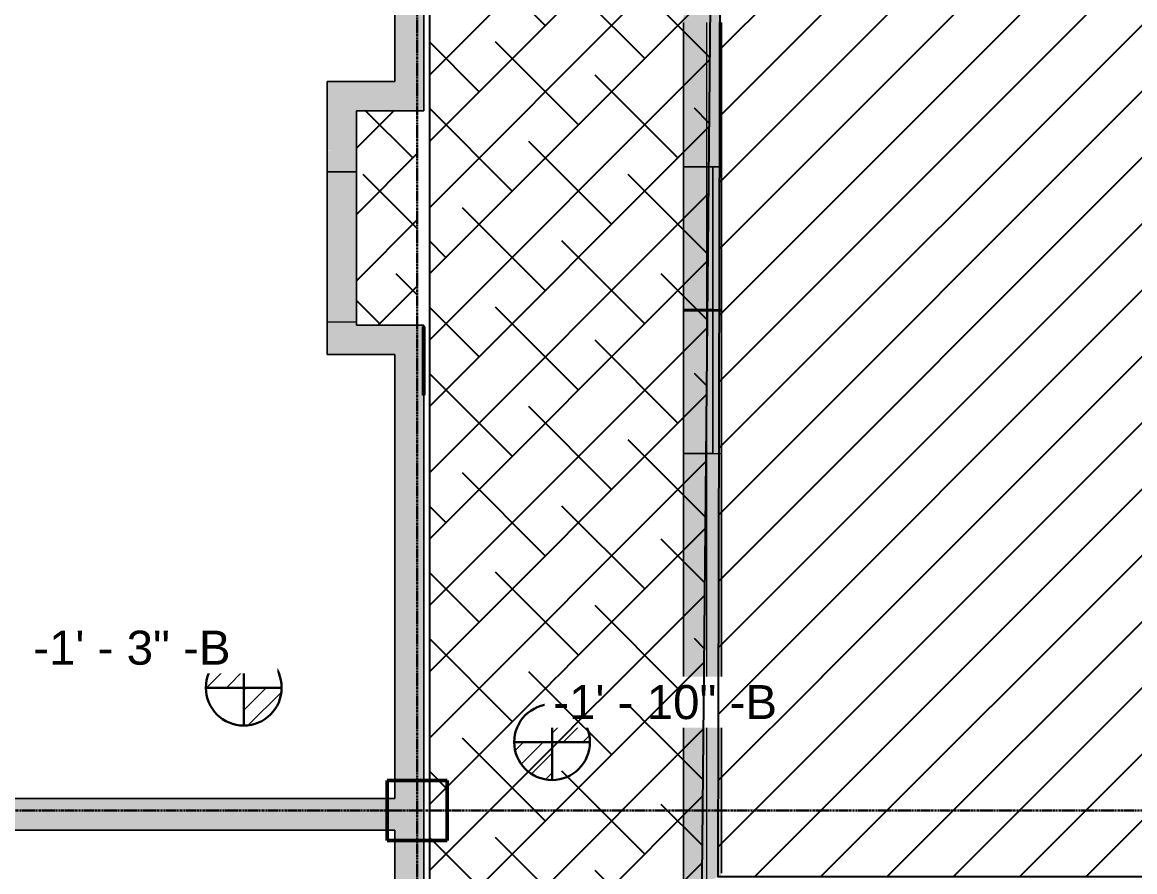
# Model space of a CAD drawing. Header units: inches. Extents: x -4126 to -1814, y 9773 to 12338.
# Drawn here: x -3586.7 to -3289.9, y 10822.9 to 11049.4 of the extents above; entities that cross this region are included whole.
import ezdxf

# ---------------------------------------------------------------- set-up
doc = ezdxf.new("R2010")
doc.units = ezdxf.units.IN
doc.header["$MEASUREMENT"] = 0
doc.linetypes.add('Grid Line 1_2_', pattern=[0.875, 0.5, -0.125, 0.125, -0.125])
for name, color, linetype, lineweight in [('A-WALL', 113, 'Continuous', 13), ('G-ANNO-DIMS', 111, 'Continuous', 9), ('I-WALL', 2, 'Continuous', 13), ('S-COLS', 52, 'Continuous', 9), ('S-GRID', 1, 'Continuous', 9)]:
    doc.layers.add(name, color=color, linetype=linetype, lineweight=lineweight)
doc.layers.add('LOAD_HATCH', color=8, linetype='Continuous')
doc.styles.add('Arial_2', font='arial.ttf', dxfattribs={"height": 9.070866})
pattern_1 = [(45, (35.889, -113.098), (-0.027577164, 0.027577164), [])]
pattern_2 = [(135, (-36.746, -113.25), (-0.027577164, -0.027577164), [])]

# ---------------------------------------------------------------- blocks, each defined once
blk = doc.blocks.new('CTR - 1st Phase - Shell_rvt-1-FRAMING PLAN - 1ST FLOOR')
at = {"layer": 'A-WALL', "lineweight": 5, "transparency": 33554585}
h = blk.add_hatch(color=8, dxfattribs=at)
h.paths.add_polyline_path([(-3404.17, 10813.86), (-3400.17, 10813.86), (-3400.17, 10819.99), (-3404.17, 10819.99), (-3404.17, 10856.62), (-3410.3, 10856.62), (-3410.3, 10813.86), (-3404.28, 10813.86)], flags=0)
h.paths.add_polyline_path([(-3410.3, 10857.02), (-3404.17, 10857.02), (-3404.17, 10857.45), (-3410.3, 10857.45)], flags=0)
h.paths.add_polyline_path([(-3404.85, 10858.28), (-3404.17, 10858.28), (-3404.17, 10858.71), (-3410.3, 10858.71), (-3410.3, 10858.28)], flags=0)
h.paths.add_polyline_path([(-3404.87, 10859.1), (-3404.17, 10859.1), (-3404.17, 10904.5), (-3410.3, 10904.5), (-3410.3, 10859.1)], flags=0)
h.paths.add_polyline_path([(-3410.3, 10904.9), (-3404.17, 10904.9), (-3404.17, 10905.33), (-3410.3, 10905.33)], flags=0)
h.paths.add_polyline_path([(-3410.3, 10906.16), (-3404.17, 10906.16), (-3404.17, 10906.59), (-3410.3, 10906.59)], flags=0)
h.paths.add_polyline_path([(-3404.17, 10906.98), (-3404.17, 10934.38), (-3410.3, 10934.38), (-3410.3, 10906.98), (-3405.72, 10906.98)], flags=0)
h.paths.add_polyline_path([(-3410.3, 10972.4), (-3404.17, 10972.4), (-3404.17, 10972.78), (-3410.3, 10972.78)], flags=0)
h.paths.add_polyline_path([(-3404.17, 11010.8), (-3404.17, 11048.15), (-3410.3, 11048.15), (-3410.3, 11010.8), (-3407.57, 11010.8)], flags=0)
h.paths.add_polyline_path([(-3404.17, 11048.54), (-3404.17, 11048.97), (-3410.3, 11048.97), (-3410.3, 11048.54), (-3408.24, 11048.54)], flags=0)
h.paths.add_polyline_path([(-3410.3, 11049.81), (-3404.17, 11049.81), (-3404.17, 11050.24), (-3410.3, 11050.24)], flags=0)
h.paths.add_polyline_path([(-3408.27, 11050.63), (-3404.17, 11050.63), (-3404.17, 11096.03), (-3410.3, 11096.03), (-3410.3, 11050.63)], flags=0)
h.paths.add_polyline_path([(-3410.3, 11096.42), (-3404.17, 11096.42), (-3404.17, 11096.85), (-3410.3, 11096.85)], flags=0)
h.paths.add_polyline_path([(-3404.17, 11097.69), (-3404.17, 11098.12), (-3410.3, 11098.12), (-3410.3, 11097.69), (-3409.11, 11097.69)], flags=0)
h.paths.add_polyline_path([(-3410.3, 11098.51), (-3404.17, 11098.51), (-3404.17, 11143.91), (-3410.3, 11143.91), (-3410.3, 11130.69), (-3409.92, 11130.69), (-3409.92, 11122.19), (-3410.3, 11122.19)], flags=0)
h.paths.add_polyline_path([(-3409.94, 11144.31), (-3404.17, 11144.31), (-3404.17, 11144.74), (-3410.3, 11144.74), (-3410.3, 11144.31)], flags=0)
h.paths.add_polyline_path([(-3409.96, 11145.57), (-3404.17, 11145.57), (-3404.17, 11146), (-3410.3, 11146), (-3410.3, 11145.57)], flags=0)
h.paths.add_polyline_path([(-3404.17, 11146.39), (-3404.17, 11164.59), (-3410.3, 11164.59), (-3410.3, 11146.39), (-3409.98, 11146.39)], flags=0)
h.paths.add_polyline_path([(-3410.3, 11276.29), (-3404.17, 11276.29), (-3404.17, 11278.79), (-3410.3, 11278.79), (-3410.3, 11276.86)], flags=0)
h.paths.add_polyline_path([(-3404.15, 11278.83), (-3400.17, 11278.83), (-3400.17, 11279.64), (-3410.3, 11279.64), (-3410.3, 11278.83), (-3404.17, 11278.83)], flags=0)
h.paths.add_polyline_path([(-3410.3, 11280.03), (-3400.17, 11280.03), (-3400.17, 11284.91), (-3410.3, 11284.91)], flags=0)
h = blk.add_hatch(color=8, dxfattribs=at)
h.paths.add_polyline_path([(-3404.17, 10819.99), (-3400.17, 10821.92), (-3400.17, 10856.62), (-3404.17, 10856.62), (-3404.17, 10821.92)], flags=0)
h.paths.add_polyline_path([(-3403.53, 10857.02), (-3400.17, 10857.02), (-3400.17, 10857.45), (-3404.17, 10857.45), (-3404.17, 10857.02)], flags=0)
h.paths.add_polyline_path([(-3400.17, 10858.28), (-3400.17, 10858.71), (-3404.17, 10858.71), (-3404.17, 10858.28), (-3403.51, 10858.28)], flags=0)
h.paths.add_polyline_path([(-3400.17, 10859.1), (-3400.17, 10904.5), (-3404.17, 10904.5), (-3404.17, 10859.1), (-3403.49, 10859.1)], flags=0)
h.paths.add_polyline_path([(-3400.17, 10904.9), (-3400.17, 10905.33), (-3404.17, 10905.33), (-3404.17, 10904.9), (-3402.69, 10904.9)], flags=0)
h.paths.add_polyline_path([(-3402.67, 10906.16), (-3400.17, 10906.16), (-3400.17, 10906.59), (-3404.17, 10906.59), (-3404.17, 10906.16)], flags=0)
h.paths.add_polyline_path([(-3402.66, 10906.98), (-3400.17, 10906.98), (-3400.17, 10934.38), (-3404.17, 10934.38), (-3404.17, 10906.98)], flags=0)
h.paths.add_polyline_path([(-3404.17, 10972.4), (-3400.17, 10972.4), (-3400.17, 10972.78), (-3404.17, 10972.78)], flags=0)
h.paths.add_polyline_path([(-3400.17, 11010.8), (-3400.19, 11048.15), (-3404.17, 11048.15), (-3404.17, 11010.8), (-3400.85, 11010.8)], flags=0)
h.paths.add_polyline_path([(-3400.19, 11048.54), (-3400.17, 11048.54), (-3400.18, 11048.97), (-3404.17, 11048.97), (-3404.17, 11048.54)], flags=0)
h.paths.add_polyline_path([(-3400.17, 11049.81), (-3400.19, 11050.24), (-3404.17, 11050.24), (-3404.17, 11049.81), (-3400.18, 11049.81)], flags=0)
h.paths.add_polyline_path([(-3404.17, 11050.63), (-3400.17, 11050.63), (-3400.17, 11096.03), (-3404.17, 11096.03), (-3404.17, 11083.98)], flags=0)
h.paths.add_polyline_path([(-3400.17, 11096.42), (-3400.17, 11096.85), (-3404.17, 11096.85), (-3404.17, 11096.42), (-3401, 11096.42)], flags=0)
h.paths.add_polyline_path([(-3400.17, 11097.69), (-3400.17, 11098.12), (-3404.17, 11098.12), (-3404.17, 11097.69), (-3401.02, 11097.69)], flags=0)
h.paths.add_polyline_path([(-3401.03, 11098.51), (-3400.17, 11098.51), (-3400.17, 11143.91), (-3404.17, 11143.91), (-3404.17, 11098.51)], flags=0)
h.paths.add_polyline_path([(-3404.17, 11144.31), (-3400.17, 11144.31), (-3400.17, 11144.74), (-3404.17, 11144.74)], flags=0)
h.paths.add_polyline_path([(-3400.17, 11145.57), (-3400.17, 11146), (-3404.17, 11146), (-3404.17, 11145.57), (-3401.85, 11145.57)], flags=0)
h.paths.add_polyline_path([(-3401.87, 11146.39), (-3400.17, 11146.39), (-3400.17, 11164.59), (-3404.17, 11164.59), (-3404.17, 11146.39)], flags=0)
h.paths.add_polyline_path([(-3400.17, 11276.29), (-3400.17, 11276.86), (-3404.17, 11278.79), (-3404.13, 11276.29)], flags=0)
h = blk.add_hatch(color=8, dxfattribs=at)
h.paths.add_polyline_path([(-3404.82, 10856.62), (-3404.17, 10856.62), (-3404.17, 10857.02), (-3410.3, 10857.02), (-3410.3, 10856.62)], flags=0)
h.paths.add_polyline_path([(-3404.17, 10858.71), (-3404.17, 10859.1), (-3410.3, 10859.1), (-3410.3, 10858.71), (-3404.86, 10858.71)], flags=0)
h.paths.add_polyline_path([(-3405.68, 10904.5), (-3404.17, 10904.5), (-3404.17, 10904.9), (-3410.3, 10904.9), (-3410.3, 10904.5)], flags=0)
h.paths.add_polyline_path([(-3404.17, 10906.59), (-3404.17, 10906.98), (-3410.3, 10906.98), (-3410.3, 10906.59), (-3405.71, 10906.59)], flags=0)
h.paths.add_polyline_path([(-3404.17, 11048.15), (-3404.17, 11048.54), (-3410.3, 11048.54), (-3410.3, 11048.15), (-3408.23, 11048.15)], flags=0)
h.paths.add_polyline_path([(-3410.3, 11050.24), (-3404.17, 11050.24), (-3404.17, 11050.63), (-3410.3, 11050.63)], flags=0)
h.paths.add_polyline_path([(-3409.08, 11096.03), (-3404.17, 11096.03), (-3404.17, 11096.42), (-3410.3, 11096.42), (-3410.3, 11096.03)], flags=0)
h.paths.add_polyline_path([(-3404.17, 11098.12), (-3404.17, 11098.51), (-3410.3, 11098.51), (-3410.3, 11098.12), (-3409.12, 11098.12)], flags=0)
h.paths.add_polyline_path([(-3404.17, 11143.91), (-3404.17, 11144.31), (-3410.3, 11144.31), (-3410.3, 11143.91), (-3409.92, 11143.91)], flags=0)
h.paths.add_polyline_path([(-3409.97, 11146), (-3404.17, 11146), (-3404.17, 11146.39), (-3410.3, 11146.39), (-3410.3, 11146)], flags=0)
h = blk.add_hatch(color=8, dxfattribs=at)
h.paths.add_polyline_path([(-3404.17, 10857.45), (-3404.17, 10858.28), (-3410.3, 10858.28), (-3410.3, 10857.45), (-3404.84, 10857.45)], flags=0)
h.paths.add_polyline_path([(-3404.17, 10905.33), (-3404.17, 10906.16), (-3410.3, 10906.16), (-3410.3, 10905.33), (-3405.69, 10905.33)], flags=0)
h.paths.add_polyline_path([(-3404.17, 11048.97), (-3404.17, 11049.81), (-3410.3, 11049.81), (-3410.3, 11048.97), (-3408.24, 11048.97)], flags=0)
h.paths.add_polyline_path([(-3404.17, 11096.85), (-3404.17, 11097.69), (-3410.3, 11097.69), (-3410.3, 11096.85), (-3409.09, 11096.85)], flags=0)
h.paths.add_polyline_path([(-3409.95, 11144.74), (-3404.17, 11144.74), (-3404.17, 11145.57), (-3410.3, 11145.57), (-3410.3, 11144.74)], flags=0)
h = blk.add_hatch(color=8, dxfattribs=at)
h.paths.add_polyline_path([(-3403.53, 10856.62), (-3400.17, 10856.62), (-3400.17, 10857.02), (-3404.17, 10857.02), (-3404.17, 10856.62)], flags=0)
h.paths.add_polyline_path([(-3403.5, 10858.71), (-3400.17, 10858.71), (-3400.17, 10859.1), (-3404.17, 10859.1), (-3404.17, 10858.71)], flags=0)
h.paths.add_polyline_path([(-3404.17, 10904.5), (-3400.17, 10904.5), (-3400.17, 10904.9), (-3404.17, 10904.9)], flags=0)
h.paths.add_polyline_path([(-3404.17, 10906.59), (-3400.17, 10906.59), (-3400.17, 10906.98), (-3404.17, 10906.98)], flags=0)
h.paths.add_polyline_path([(-3400.19, 11048.15), (-3400.17, 11048.15), (-3400.19, 11048.54), (-3404.17, 11048.54), (-3404.17, 11048.15)], flags=0)
h.paths.add_polyline_path([(-3400.19, 11050.24), (-3400.17, 11050.24), (-3400.2, 11050.63), (-3404.17, 11050.63), (-3404.17, 11050.24)], flags=0)
h.paths.add_polyline_path([(-3400.17, 11096.03), (-3400.17, 11096.42), (-3404.17, 11096.42), (-3404.17, 11096.03), (-3400.99, 11096.03)], flags=0)
h.paths.add_polyline_path([(-3400.17, 11098.12), (-3400.17, 11098.51), (-3404.17, 11098.51), (-3404.17, 11098.12), (-3401.02, 11098.12)], flags=0)
h.paths.add_polyline_path([(-3400.17, 11143.91), (-3400.17, 11144.31), (-3404.17, 11144.31), (-3404.17, 11143.91), (-3401.82, 11143.91)], flags=0)
h.paths.add_polyline_path([(-3404.17, 11146), (-3400.17, 11146), (-3400.17, 11146.39), (-3404.17, 11146.39)], flags=0)
h = blk.add_hatch(color=8, dxfattribs=at)
h.paths.add_polyline_path([(-3400.17, 10857.45), (-3400.17, 10858.28), (-3404.17, 10858.28), (-3404.17, 10857.45), (-3403.52, 10857.45)], flags=0)
h.paths.add_polyline_path([(-3400.17, 10905.33), (-3400.17, 10906.16), (-3404.17, 10906.16), (-3404.17, 10905.33), (-3402.69, 10905.33)], flags=0)
h.paths.add_polyline_path([(-3400.17, 11048.97), (-3400.18, 11049.81), (-3404.17, 11049.81), (-3404.17, 11048.97), (-3400.18, 11048.97)], flags=0)
h.paths.add_polyline_path([(-3401, 11096.85), (-3400.17, 11096.85), (-3400.17, 11097.69), (-3404.17, 11097.69), (-3404.17, 11096.85)], flags=0)
h.paths.add_polyline_path([(-3404.17, 11144.74), (-3400.17, 11144.74), (-3400.17, 11145.57), (-3404.17, 11145.57), (-3404.17, 11145.11)], flags=0)
h = blk.add_hatch(color=8, dxfattribs=at)
h.paths.add_polyline_path([(-3401.51, 10972.78), (-3400.17, 10972.78), (-3400.17, 11000.27), (-3410.3, 11000.27), (-3410.3, 10972.78), (-3404.17, 10972.78)], flags=0)
h.paths.add_polyline_path([(-3404.17, 11000.66), (-3400.17, 11000.66), (-3400.17, 11001.09), (-3410.3, 11001.09), (-3410.3, 11000.66), (-3407.39, 11000.66)], flags=0)
h.paths.add_polyline_path([(-3400.17, 11001.92), (-3400.17, 11002.35), (-3410.3, 11002.35), (-3410.3, 11001.92), (-3401, 11001.92)], flags=0)
h.paths.add_polyline_path([(-3407.42, 11002.75), (-3400.17, 11002.75), (-3400.17, 11010.8), (-3410.3, 11010.8), (-3410.3, 11002.75)], flags=0)
h = blk.add_hatch(color=8, dxfattribs=at)
h.paths.add_polyline_path([(-3400.17, 11000.27), (-3400.17, 11000.66), (-3410.3, 11000.66), (-3410.3, 11000.27), (-3401.03, 11000.27)], flags=0)
h.paths.add_polyline_path([(-3407.39, 11001.09), (-3400.17, 11001.09), (-3400.17, 11001.92), (-3410.3, 11001.92), (-3410.3, 11001.09)], flags=0)
h.paths.add_polyline_path([(-3410.3, 11002.35), (-3400.17, 11002.35), (-3400.17, 11002.75), (-3410.3, 11002.75)], flags=0)
h = blk.add_hatch(color=8, dxfattribs=at)
h.paths.add_polyline_path([(-3410.3, 10934.38), (-3400.17, 10934.38), (-3400.17, 10952.39), (-3410.3, 10952.39)], flags=0)
h.paths.add_polyline_path([(-3406.53, 10952.78), (-3400.17, 10952.78), (-3400.17, 10953.21), (-3410.3, 10953.21), (-3410.3, 10952.78)], flags=0)
h.paths.add_polyline_path([(-3401.84, 10954.04), (-3400.17, 10954.04), (-3400.17, 10954.47), (-3410.3, 10954.47), (-3410.3, 10954.04), (-3404.17, 10954.04)], flags=0)
h.paths.add_polyline_path([(-3401.82, 10954.87), (-3400.17, 10954.87), (-3400.17, 10972.4), (-3410.3, 10972.4), (-3410.3, 10954.87), (-3404.17, 10954.87)], flags=0)
h = blk.add_hatch(color=8, dxfattribs=at)
h.paths.add_polyline_path([(-3400.17, 10952.39), (-3400.17, 10952.78), (-3410.3, 10952.78), (-3410.3, 10952.39), (-3401.86, 10952.39)], flags=0)
h.paths.add_polyline_path([(-3406.54, 10953.21), (-3400.17, 10953.21), (-3400.17, 10954.04), (-3410.3, 10954.04), (-3410.3, 10953.21)], flags=0)
h.paths.add_polyline_path([(-3410.3, 10954.47), (-3400.17, 10954.47), (-3400.17, 10954.87), (-3410.3, 10954.87)], flags=0)
at = {"layer": 'A-WALL', "color": 253}
for p, q in [((-3410.3, 11048.97), (-3410.3, 11049.35)), ((-3410.3, 11048.54), (-3410.3, 11048.97)), ((-3410.3, 11048.15), (-3410.3, 11048.54)), ((-3410.3, 11010.8), (-3410.3, 11048.15)), ((-3404.17, 11049.35), (-3404.17, 11048.97)), ((-3404.17, 11048.97), (-3404.17, 11048.54)), ((-3404.17, 11048.54), (-3404.17, 11048.15)), ((-3404.17, 11048.15), (-3404.17, 11002.75)), ((-3400.17, 11049.35), (-3400.17, 11048.97)), ((-3400.17, 11048.97), (-3400.17, 11048.54)), ((-3400.17, 11048.54), (-3400.17, 11048.15)), ((-3400.17, 11048.15), (-3400.17, 11010.8)), ((-3410.3, 11002.75), (-3410.3, 11010.8)), ((-3410.3, 11010.8), (-3410.3, 11002.75)), ((-3410.3, 11002.75), (-3410.3, 11010.8)), ((-3400.17, 11010.8), (-3410.3, 11010.8)), ((-3410.3, 11010.8), (-3402.42, 11010.8)), ((-3402.42, 11010.8), (-3402.42, 11002.75)), ((-3402.42, 11002.75), (-3402.42, 11010.8)), ((-3402.42, 11010.8), (-3400.17, 11010.8)), ((-3400.17, 11010.8), (-3400.17, 11002.75)), ((-3400.17, 11002.75), (-3400.17, 11010.8)), ((-3400.17, 11010.8), (-3400.17, 11002.75)), ((-3410.3, 11002.35), (-3410.3, 11002.75)), ((-3410.3, 11002.75), (-3410.3, 11002.35)), ((-3410.3, 11002.35), (-3410.3, 11002.75)), ((-3404.17, 11002.75), (-3404.17, 11002.35)), ((-3402.42, 11002.75), (-3402.42, 11002.35)), ((-3402.42, 11002.35), (-3402.42, 11002.75)), ((-3400.17, 11002.75), (-3400.17, 11002.35)), ((-3400.17, 11002.35), (-3400.17, 11002.75)), ((-3400.17, 11002.75), (-3400.17, 11002.35)), ((-3410.3, 11001.92), (-3410.3, 11002.35)), ((-3410.3, 11002.35), (-3410.3, 11001.92)), ((-3410.3, 11001.92), (-3410.3, 11002.35)), ((-3410.3, 11001.55), (-3410.3, 11001.92)), ((-3410.3, 11001.92), (-3410.3, 11001.55)), ((-3410.3, 11001.55), (-3410.3, 11001.92)), ((-3410.3, 11001.09), (-3410.3, 11001.47)), ((-3410.3, 11001.47), (-3410.3, 11001.09)), ((-3410.3, 11001.09), (-3410.3, 11001.47)), ((-3410.3, 11000.66), (-3410.3, 11001.09)), ((-3410.3, 11001.09), (-3410.3, 11000.66)), ((-3410.3, 11000.66), (-3410.3, 11001.09)), ((-3410.3, 11000.27), (-3410.3, 11000.66)), ((-3410.3, 11000.66), (-3410.3, 11000.27)), ((-3410.3, 11000.27), (-3410.3, 11000.66)), ((-3410.3, 10972.78), (-3410.3, 11000.27)), ((-3410.3, 11000.27), (-3410.3, 10972.78)), ((-3410.3, 10972.78), (-3410.3, 11000.27)), ((-3404.17, 11002.35), (-3404.17, 11001.92)), ((-3404.17, 11001.92), (-3404.17, 11001.55)), ((-3404.17, 11001.47), (-3404.17, 11001.09)), ((-3404.17, 11001.09), (-3404.17, 11000.66)), ((-3404.17, 11000.66), (-3404.17, 11000.27)), ((-3404.17, 11000.27), (-3404.17, 10954.87)), ((-3402.42, 11002.35), (-3402.42, 11001.92)), ((-3402.42, 11001.92), (-3402.42, 11002.35)), ((-3402.42, 11001.92), (-3402.42, 11001.55)), ((-3402.42, 11001.55), (-3402.42, 11001.92)), ((-3402.42, 11001.47), (-3402.42, 11001.09)), ((-3402.42, 11001.09), (-3402.42, 11001.47)), ((-3402.42, 11001.09), (-3402.42, 11000.66)), ((-3402.42, 11000.66), (-3402.42, 11001.09)), ((-3402.42, 11000.66), (-3402.42, 11000.27)), ((-3402.42, 11000.27), (-3402.42, 11000.66)), ((-3402.42, 11000.27), (-3402.42, 10972.78)), ((-3402.42, 10972.78), (-3402.42, 11000.27)), ((-3400.17, 11002.35), (-3400.17, 11001.92)), ((-3400.17, 11001.92), (-3400.17, 11002.35)), ((-3400.17, 11002.35), (-3400.17, 11001.92)), ((-3400.17, 11001.92), (-3400.17, 11001.55)), ((-3400.17, 11001.55), (-3400.17, 11001.92)), ((-3400.17, 11001.92), (-3400.17, 11001.55)), ((-3400.17, 11001.47), (-3400.17, 11001.09)), ((-3400.17, 11001.09), (-3400.17, 11001.47)), ((-3400.17, 11001.47), (-3400.17, 11001.09)), ((-3400.17, 11001.09), (-3400.17, 11000.66)), ((-3400.17, 11000.66), (-3400.17, 11001.09)), ((-3400.17, 11001.09), (-3400.17, 11000.66)), ((-3400.17, 11000.66), (-3400.17, 11000.27)), ((-3400.17, 11000.27), (-3400.17, 11000.66)), ((-3400.17, 11000.66), (-3400.17, 11000.27)), ((-3400.17, 11000.27), (-3400.17, 10972.78)), ((-3400.17, 10972.78), (-3400.17, 11000.27)), ((-3400.17, 11000.27), (-3400.17, 10972.78)), ((-3410.3, 10972.4), (-3410.3, 10972.78)), ((-3402.42, 10972.78), (-3410.3, 10972.78)), ((-3410.3, 10972.78), (-3400.17, 10972.78)), ((-3410.3, 10954.87), (-3410.3, 10972.4)), ((-3410.3, 10972.4), (-3410.3, 10954.87)), ((-3410.3, 10954.87), (-3410.3, 10972.4)), ((-3400.17, 10972.4), (-3410.3, 10972.4)), ((-3410.3, 10972.4), (-3402.42, 10972.4)), ((-3402.42, 10972.78), (-3400.17, 10972.78)), ((-3402.42, 10954.87), (-3402.42, 10972.4)), ((-3402.42, 10972.4), (-3402.42, 10954.87)), ((-3402.42, 10972.4), (-3400.17, 10972.4)), ((-3400.17, 10972.78), (-3400.17, 10972.4)), ((-3400.17, 10972.4), (-3400.17, 10954.87)), ((-3400.17, 10972.4), (-3400.17, 10954.87)), ((-3400.17, 10954.87), (-3400.17, 10972.4)), ((-3410.3, 10954.47), (-3410.3, 10954.87)), ((-3410.3, 10954.87), (-3410.3, 10954.47)), ((-3410.3, 10954.47), (-3410.3, 10954.87)), ((-3410.3, 10954.04), (-3410.3, 10954.47)), ((-3410.3, 10954.47), (-3410.3, 10954.04)), ((-3410.3, 10954.04), (-3410.3, 10954.47)), ((-3410.3, 10953.67), (-3410.3, 10954.04)), ((-3410.3, 10954.04), (-3410.3, 10953.67)), ((-3410.3, 10953.67), (-3410.3, 10954.04)), ((-3410.3, 10953.21), (-3410.3, 10953.58)), ((-3410.3, 10953.58), (-3410.3, 10953.21)), ((-3410.3, 10953.21), (-3410.3, 10953.58)), ((-3410.3, 10952.78), (-3410.3, 10953.21)), ((-3410.3, 10953.21), (-3410.3, 10952.78)), ((-3410.3, 10952.78), (-3410.3, 10953.21)), ((-3410.3, 10952.39), (-3410.3, 10952.78)), ((-3410.3, 10952.78), (-3410.3, 10952.39)), ((-3410.3, 10952.39), (-3410.3, 10952.78)), ((-3410.3, 10934.38), (-3410.3, 10952.39)), ((-3410.3, 10952.39), (-3410.3, 10934.38)), ((-3410.3, 10934.38), (-3410.3, 10952.39)), ((-3404.17, 10954.87), (-3404.17, 10954.47)), ((-3404.17, 10954.47), (-3404.17, 10954.04)), ((-3404.17, 10954.04), (-3404.17, 10953.67)), ((-3404.17, 10953.58), (-3404.17, 10953.21)), ((-3404.17, 10953.21), (-3404.17, 10952.78)), ((-3404.17, 10952.78), (-3404.17, 10952.39)), ((-3404.17, 10952.39), (-3404.17, 10906.98)), ((-3402.42, 10954.47), (-3402.42, 10954.87)), ((-3402.42, 10954.87), (-3402.42, 10954.47)), ((-3402.42, 10954.04), (-3402.42, 10954.47)), ((-3402.42, 10954.47), (-3402.42, 10954.04)), ((-3402.42, 10953.67), (-3402.42, 10954.04)), ((-3402.42, 10954.04), (-3402.42, 10953.67)), ((-3402.42, 10953.21), (-3402.42, 10953.58)), ((-3402.42, 10953.58), (-3402.42, 10953.21)), ((-3402.42, 10952.78), (-3402.42, 10953.21)), ((-3402.42, 10953.21), (-3402.42, 10952.78)), ((-3402.42, 10952.39), (-3402.42, 10952.78)), ((-3402.42, 10952.78), (-3402.42, 10952.39)), ((-3402.42, 10934.38), (-3402.42, 10952.39)), ((-3402.42, 10952.39), (-3402.42, 10934.38)), ((-3400.17, 10954.87), (-3400.17, 10954.47)), ((-3400.17, 10954.87), (-3400.17, 10954.47)), ((-3400.17, 10954.47), (-3400.17, 10954.87)), ((-3400.17, 10954.47), (-3400.17, 10954.04)), ((-3400.17, 10954.47), (-3400.17, 10954.04)), ((-3400.17, 10954.04), (-3400.17, 10954.47)), ((-3400.17, 10954.04), (-3400.17, 10953.67)), ((-3400.17, 10954.04), (-3400.17, 10953.67)), ((-3400.17, 10953.67), (-3400.17, 10954.04)), ((-3400.17, 10953.58), (-3400.17, 10953.21)), ((-3400.17, 10953.58), (-3400.17, 10953.21)), ((-3400.17, 10953.21), (-3400.17, 10953.58)), ((-3400.17, 10953.21), (-3400.17, 10952.78)), ((-3400.17, 10953.21), (-3400.17, 10952.78)), ((-3400.17, 10952.78), (-3400.17, 10953.21)), ((-3400.17, 10952.78), (-3400.17, 10952.39)), ((-3400.17, 10952.78), (-3400.17, 10952.39)), ((-3400.17, 10952.39), (-3400.17, 10952.78)), ((-3400.17, 10952.39), (-3400.17, 10934.38)), ((-3400.17, 10952.39), (-3400.17, 10934.38)), ((-3400.17, 10934.38), (-3400.17, 10952.39)), ((-3410.3, 10906.98), (-3410.3, 10934.38)), ((-3402.42, 10934.38), (-3410.3, 10934.38)), ((-3410.3, 10934.38), (-3400.17, 10934.38)), ((-3402.42, 10934.38), (-3400.17, 10934.38)), ((-3400.17, 10934.38), (-3400.17, 10906.98)), ((-3410.3, 10906.59), (-3410.3, 10906.98)), ((-3410.3, 10906.16), (-3410.3, 10906.59)), ((-3410.3, 10905.79), (-3410.3, 10906.16)), ((-3410.3, 10905.33), (-3410.3, 10905.7)), ((-3410.3, 10904.9), (-3410.3, 10905.33)), ((-3410.3, 10904.5), (-3410.3, 10904.9)), ((-3404.17, 10906.98), (-3404.17, 10906.59)), ((-3404.17, 10906.59), (-3404.17, 10906.16)), ((-3404.17, 10906.16), (-3404.17, 10905.79)), ((-3404.17, 10905.7), (-3404.17, 10905.33)), ((-3404.17, 10905.33), (-3404.17, 10904.9)), ((-3404.17, 10904.9), (-3404.17, 10904.5)), ((-3400.17, 10906.98), (-3400.17, 10906.59)), ((-3400.17, 10906.59), (-3400.17, 10906.16)), ((-3400.17, 10906.16), (-3400.17, 10905.79)), ((-3400.17, 10905.7), (-3400.17, 10905.33)), ((-3400.17, 10905.33), (-3400.17, 10904.9)), ((-3400.17, 10904.9), (-3400.17, 10904.5)), ((-3410.3, 10859.1), (-3410.3, 10904.5)), ((-3404.17, 10904.5), (-3404.17, 10859.1)), ((-3400.17, 10904.5), (-3400.17, 10859.1)), ((-3410.3, 10858.71), (-3410.3, 10859.1)), ((-3410.3, 10858.28), (-3410.3, 10858.71)), ((-3410.3, 10857.9), (-3410.3, 10858.28)), ((-3410.3, 10857.45), (-3410.3, 10857.82)), ((-3410.3, 10857.02), (-3410.3, 10857.45)), ((-3404.17, 10859.1), (-3404.17, 10858.71)), ((-3404.17, 10858.71), (-3404.17, 10858.28)), ((-3404.17, 10858.28), (-3404.17, 10857.9)), ((-3404.17, 10857.82), (-3404.17, 10857.45)), ((-3404.17, 10857.45), (-3404.17, 10857.02)), ((-3400.17, 10859.1), (-3400.17, 10858.71)), ((-3400.17, 10858.71), (-3400.17, 10858.28)), ((-3400.17, 10858.28), (-3400.17, 10857.9)), ((-3400.17, 10857.82), (-3400.17, 10857.45)), ((-3400.17, 10857.45), (-3400.17, 10857.02)), ((-3410.3, 10856.62), (-3410.3, 10857.02)), ((-3410.3, 10842.51), (-3410.3, 10856.62)), ((-3404.17, 10857.02), (-3404.17, 10856.62)), ((-3404.17, 10856.62), (-3404.17, 10819.99)), ((-3400.17, 10857.02), (-3400.17, 10856.62)), ((-3400.17, 10856.62), (-3400.17, 10822.49)), ((-3410.3, 10813.86), (-3410.3, 10842.51))]:
    blk.add_line(p, q, dxfattribs=at)
at = {"layer": 'A-WALL', "color": 9}
for p, q in [((-3410.3, 11049.35), (-3410.3, 11048.54)), ((-3410.3, 11048.54), (-3410.3, 11048.15)), ((-3410.3, 11048.15), (-3410.3, 11002.75)), ((-3404.17, 11049.35), (-3404.17, 11048.54)), ((-3404.17, 11048.54), (-3404.17, 11048.15)), ((-3404.17, 11048.15), (-3404.17, 11002.75)), ((-3400.17, 11049.29), (-3400.17, 11049.35)), ((-3400.17, 11048.54), (-3400.17, 11049.29)), ((-3400.17, 11048.15), (-3400.17, 11048.54)), ((-3400.17, 11002.75), (-3400.17, 11048.15)), ((-3410.3, 11002.75), (-3410.3, 11002.35)), ((-3404.17, 11002.75), (-3404.17, 11002.35)), ((-3400.17, 11002.35), (-3400.17, 11002.75)), ((-3410.3, 11002.35), (-3410.3, 11001.55)), ((-3410.3, 11001.47), (-3410.3, 11000.66)), ((-3410.3, 11000.66), (-3410.3, 11000.27)), ((-3410.3, 11000.27), (-3410.3, 10954.87)), ((-3404.17, 11002.35), (-3404.17, 11001.55)), ((-3404.17, 11001.47), (-3404.17, 11000.66)), ((-3404.17, 11000.66), (-3404.17, 11000.27)), ((-3404.17, 11000.27), (-3404.17, 10954.87)), ((-3400.17, 11001.55), (-3400.17, 11002.35)), ((-3400.17, 11000.66), (-3400.17, 11001.47)), ((-3400.17, 11000.27), (-3400.17, 11000.66)), ((-3400.17, 10954.87), (-3400.17, 11000.27)), ((-3410.3, 10954.87), (-3410.3, 10954.47)), ((-3410.3, 10954.47), (-3410.3, 10953.67)), ((-3410.3, 10953.58), (-3410.3, 10952.78)), ((-3410.3, 10952.78), (-3410.3, 10952.39)), ((-3410.3, 10952.39), (-3410.3, 10906.98)), ((-3404.17, 10954.87), (-3404.17, 10954.47)), ((-3404.17, 10954.47), (-3404.17, 10953.67)), ((-3404.17, 10953.58), (-3404.17, 10952.78)), ((-3404.17, 10952.78), (-3404.17, 10952.39)), ((-3404.17, 10952.39), (-3404.17, 10906.98)), ((-3400.17, 10954.47), (-3400.17, 10954.87)), ((-3400.17, 10953.67), (-3400.17, 10954.47)), ((-3400.17, 10952.78), (-3400.17, 10953.58)), ((-3400.17, 10952.39), (-3400.17, 10952.78)), ((-3400.17, 10906.98), (-3400.17, 10952.39)), ((-3410.3, 10906.98), (-3410.3, 10906.59)), ((-3410.3, 10906.59), (-3410.3, 10905.79)), ((-3410.3, 10905.7), (-3410.3, 10904.9)), ((-3410.3, 10904.9), (-3410.3, 10904.5)), ((-3404.17, 10906.98), (-3404.17, 10906.59)), ((-3404.17, 10906.59), (-3404.17, 10905.79)), ((-3404.17, 10905.7), (-3404.17, 10904.9)), ((-3404.17, 10904.9), (-3404.17, 10904.5)), ((-3400.17, 10906.59), (-3400.17, 10906.98)), ((-3400.17, 10905.79), (-3400.17, 10906.59)), ((-3400.17, 10904.9), (-3400.17, 10905.7)), ((-3400.17, 10904.5), (-3400.17, 10904.9)), ((-3410.3, 10904.5), (-3410.3, 10859.1)), ((-3404.17, 10904.5), (-3404.17, 10859.1)), ((-3400.17, 10859.1), (-3400.17, 10904.5)), ((-3410.3, 10859.1), (-3410.3, 10858.71)), ((-3410.3, 10858.71), (-3410.3, 10857.9)), ((-3410.3, 10857.82), (-3410.3, 10857.02)), ((-3404.17, 10859.1), (-3404.17, 10858.71)), ((-3404.17, 10858.71), (-3404.17, 10857.9)), ((-3404.17, 10857.82), (-3404.17, 10857.02)), ((-3400.17, 10858.71), (-3400.17, 10859.1)), ((-3400.17, 10857.9), (-3400.17, 10858.71)), ((-3400.17, 10857.02), (-3400.17, 10857.82)), ((-3410.3, 10857.02), (-3410.3, 10856.62)), ((-3410.3, 10856.62), (-3410.3, 10813.86)), ((-3404.17, 10857.02), (-3404.17, 10856.62)), ((-3404.17, 10856.62), (-3404.17, 10819.99)), ((-3400.17, 10856.62), (-3400.17, 10857.02)), ((-3400.17, 10822.49), (-3400.17, 10856.62))]:
    blk.add_line(p, q, dxfattribs=at)
blk = doc.blocks.new('CTR - 1st Phase - Common Walls_rvt-1-FRAMING PLAN - 1ST FLOOR')
at = {"layer": 'I-WALL', "lineweight": 5, "transparency": 33554585}
for color, points in [(8, [(-3487.3, 11033.56), (-3479.55, 11033.56), (-3479.55, 11122.19), (-3479.92, 11122.19), (-3479.92, 11126.19), (-3487.3, 11126.19), (-3487.3, 11048.97)]), (8, [(-3505.3, 11025.81), (-3493.32, 11025.81), (-3493.32, 11033.56), (-3505.3, 11033.56)]), (8, [(-3492.54, 11025.81), (-3488.32, 11025.81), (-3488.32, 11033.56), (-3493.32, 11033.56), (-3493.32, 11025.81)]), (8, [(-3479.92, 11025.81), (-3479.55, 11025.81), (-3479.55, 11033.56), (-3488.32, 11033.56), (-3488.32, 11025.81), (-3487.3, 11025.81)]), (8, [(-3497.55, 11015.14), (-3497.55, 11015.23), (-3505.3, 11015.19), (-3505.3, 11015.14), (-3502.61, 11015.14)]), (8, [(-3497.55, 10969.49), (-3497.55, 11009.49), (-3505.3, 11009.49), (-3505.3, 10969.49)]), (8, [(-3497.55, 10966.89), (-3493.32, 10966.89), (-3493.32, 10967.72), (-3498.42, 10967.72), (-3498.79, 10967.35), (-3505.3, 10967.3), (-3505.3, 10967.26), (-3498.88, 10967.26), (-3499.25, 10966.89)]), (8, [(-3488.32, 10966.89), (-3488.32, 10967.72), (-3493.32, 10967.72), (-3493.32, 10966.89), (-3492.54, 10966.89)]), (8, [(-3479.92, 10960.84), (-3479.92, 10968.21), (-3479.55, 10968.21), (-3479.55, 10968.59), (-3488.32, 10968.59), (-3488.32, 10960.84), (-3487.3, 10960.84)]), (31, [(-3479.55, 10960.84), (-3479.55, 10968.21), (-3479.92, 10968.21), (-3479.92, 10960.84)]), (31, [(-3479.55, 10949.97), (-3479.3, 10949.97), (-3479.3, 10968.21), (-3479.55, 10968.21), (-3479.55, 10952.39)]), (8, [(-3495.32, 10833.94), (-3495.32, 10839.17), (-3493.32, 10839.17), (-3493.32, 10842.44), (-3819.32, 10842.44), (-3819.32, 10833.94), (-3531.71, 10833.94)]), (8, [(-3479.55, 10839.15), (-3479.55, 10839.17), (-3481.36, 10839.15)])]:
    blk.add_hatch(color=color, dxfattribs=at).paths.add_polyline_path(points, flags=0)
h = blk.add_hatch(color=8, dxfattribs=at)
h.paths.add_polyline_path([(-3497.55, 10968.59), (-3497.55, 10969.49), (-3505.3, 10969.49), (-3505.3, 10968.59)], flags=0)
h.paths.add_polyline_path([(-3505.3, 11009.49), (-3497.55, 11009.49), (-3497.55, 11013.95), (-3505.3, 11013.95)], flags=0)
h.paths.add_polyline_path([(-3503, 11014.34), (-3497.55, 11014.34), (-3497.55, 11015.14), (-3505.3, 11015.14), (-3505.3, 11014.34)], flags=0)
h.paths.add_polyline_path([(-3497.55, 11015.23), (-3497.55, 11016.03), (-3505.3, 11016.03), (-3505.3, 11015.23), (-3502.57, 11015.23)], flags=0)
h.paths.add_polyline_path([(-3497.55, 11016.43), (-3497.55, 11025.81), (-3505.3, 11025.81), (-3505.3, 11016.43), (-3502.01, 11016.43)], flags=0)
h = blk.add_hatch(color=8, dxfattribs=at)
h.paths.add_polyline_path([(-3503.18, 11013.95), (-3497.55, 11013.95), (-3497.55, 11014.34), (-3505.3, 11014.34), (-3505.3, 11013.95)], flags=0)
h.paths.add_polyline_path([(-3505.3, 11016.03), (-3497.55, 11016.03), (-3497.55, 11016.43), (-3505.3, 11016.43)], flags=0)
h = blk.add_hatch(color=8, dxfattribs=at)
h.paths.add_polyline_path([(-3493.32, 10960.84), (-3493.32, 10966.06), (-3505.3, 10966.06), (-3505.3, 10960.84), (-3497.55, 10960.84)], flags=0)
h.paths.add_polyline_path([(-3497.55, 10966.46), (-3493.32, 10966.46), (-3493.32, 10966.89), (-3499.25, 10966.89), (-3498.88, 10967.26), (-3505.3, 10967.26), (-3505.3, 10966.46), (-3499.68, 10966.46)], flags=0)
h.paths.add_polyline_path([(-3498.79, 10967.35), (-3498.42, 10967.72), (-3493.32, 10967.72), (-3493.32, 10968.15), (-3505.3, 10968.15), (-3505.3, 10967.35)], flags=0)
h.paths.add_polyline_path([(-3505.3, 10968.54), (-3493.32, 10968.54), (-3493.32, 10968.59), (-3505.3, 10968.59)], flags=0)
h = blk.add_hatch(color=8, dxfattribs=at)
h.paths.add_polyline_path([(-3505.3, 10966.06), (-3500.07, 10966.06), (-3499.68, 10966.46), (-3505.3, 10966.46)], flags=0)
h.paths.add_polyline_path([(-3497.99, 10968.15), (-3497.59, 10968.54), (-3505.3, 10968.54), (-3505.3, 10968.15)], flags=0)
h = blk.add_hatch(color=8, dxfattribs=at)
h.paths.add_polyline_path([(-3494.21, 10966.06), (-3493.32, 10966.06), (-3493.32, 10966.46), (-3499.68, 10966.46), (-3500.07, 10966.06), (-3497.55, 10966.06)], flags=0)
h.paths.add_polyline_path([(-3497.99, 10968.15), (-3493.32, 10968.15), (-3493.32, 10968.54), (-3497.59, 10968.54)], flags=0)
h = blk.add_hatch(color=8, dxfattribs=at)
h.paths.add_polyline_path([(-3492.54, 10960.84), (-3488.32, 10960.84), (-3488.32, 10966.06), (-3493.32, 10966.06), (-3493.32, 10960.84)], flags=0)
h.paths.add_polyline_path([(-3492.54, 10966.46), (-3488.32, 10966.46), (-3488.32, 10966.89), (-3493.32, 10966.89), (-3493.32, 10966.46)], flags=0)
h.paths.add_polyline_path([(-3493.32, 10967.72), (-3488.32, 10967.72), (-3488.32, 10968.15), (-3493.32, 10968.15)], flags=0)
h.paths.add_polyline_path([(-3493.32, 10968.54), (-3488.32, 10968.54), (-3488.32, 10968.59), (-3493.32, 10968.59)], flags=0)
h = blk.add_hatch(color=8, dxfattribs=at)
h.paths.add_polyline_path([(-3493.32, 10966.06), (-3488.32, 10966.06), (-3488.32, 10966.46), (-3493.32, 10966.46)], flags=0)
h.paths.add_polyline_path([(-3493.32, 10968.15), (-3488.32, 10968.15), (-3488.32, 10968.54), (-3493.32, 10968.54)], flags=0)
h = blk.add_hatch(color=8, dxfattribs=at)
h.paths.add_polyline_path([(-3487.3, 10715.54), (-3479.92, 10715.54), (-3479.92, 10726.41), (-3479.55, 10726.41), (-3479.55, 10831.19), (-3487.3, 10831.19), (-3487.3, 10727.83)], flags=0)
h.paths.add_polyline_path([(-3486.99, 10847.19), (-3479.55, 10847.19), (-3479.55, 10949.97), (-3479.92, 10949.97), (-3479.92, 10960.84), (-3487.3, 10960.84), (-3487.3, 10847.19)], flags=0)
h = blk.add_hatch(color=8, dxfattribs=at)
h.paths.add_polyline_path([(-3479.55, 10715.54), (-3479.55, 10726.41), (-3479.92, 10726.41), (-3479.92, 10715.54)], flags=0)
h.paths.add_polyline_path([(-3479.55, 10949.97), (-3479.55, 10960.84), (-3479.92, 10960.84), (-3479.92, 10949.97)], flags=0)
h = blk.add_hatch(color=8, dxfattribs=at)
h.paths.add_polyline_path([(-3487.3, 10831.19), (-3479.55, 10831.19), (-3479.55, 10839.15), (-3487.3, 10839.15), (-3487.3, 10831.2)], flags=0)
h.paths.add_polyline_path([(-3486.98, 10839.17), (-3479.55, 10839.17), (-3479.55, 10847.19), (-3487.3, 10847.18), (-3487.3, 10839.17)], flags=0)
h = blk.add_hatch(color=8, dxfattribs=at)
h.paths.add_polyline_path([(-3495.32, 10833.94), (-3494.54, 10833.94), (-3494.54, 10839.17), (-3495.32, 10839.17)], flags=0)
h.paths.add_polyline_path([(-3493.32, 10839.17), (-3492.54, 10839.17), (-3492.54, 10842.44), (-3493.32, 10842.44)], flags=0)
h = blk.add_hatch(color=8, dxfattribs=at)
h.paths.add_polyline_path([(-3489.32, 10833.94), (-3489.32, 10839.15), (-3494.54, 10839.15), (-3494.54, 10833.94), (-3492.54, 10833.94)], flags=0)
h.paths.add_polyline_path([(-3489.32, 10839.17), (-3489.32, 10842.44), (-3492.54, 10842.44), (-3492.54, 10839.17)], flags=0)
h = blk.add_hatch(color=8, dxfattribs=at)
h.paths.add_polyline_path([(-3488.32, 10833.94), (-3488.32, 10839.15), (-3489.32, 10839.15), (-3489.32, 10833.94)], flags=0)
h.paths.add_polyline_path([(-3492.54, 10839.15), (-3492.54, 10839.17), (-3493.32, 10839.15)], flags=0)
h.paths.add_polyline_path([(-3488.32, 10839.17), (-3488.32, 10842.44), (-3489.32, 10842.44), (-3489.32, 10839.17)], flags=0)
h = blk.add_hatch(color=8, dxfattribs=at)
h.paths.add_polyline_path([(-3487.3, 10833.94), (-3487.3, 10839.15), (-3488.32, 10839.15), (-3488.32, 10833.94)], flags=0)
h.paths.add_polyline_path([(-3487.64, 10839.17), (-3487.3, 10839.17), (-3487.3, 10842.44), (-3488.32, 10842.44), (-3488.32, 10839.17)], flags=0)
at = {"layer": 'I-WALL', "color": 9}
for p, q in [((-3487.3, 11121.94), (-3487.3, 11033.56)), ((-3479.55, 11033.56), (-3479.55, 11122.19)), ((-3493.32, 11033.56), (-3505.3, 11033.56)), ((-3505.3, 11025.81), (-3505.3, 11033.56)), ((-3488.32, 11033.56), (-3493.32, 11033.56)), ((-3487.3, 11033.56), (-3488.32, 11033.56)), ((-3479.55, 11033.56), (-3479.55, 11025.81)), ((-3505.3, 11025.81), (-3505.3, 11016.43)), ((-3497.55, 11016.43), (-3497.55, 11025.81)), ((-3497.55, 11025.81), (-3493.32, 11025.81)), ((-3493.32, 11025.81), (-3488.32, 11025.81)), ((-3488.32, 11025.81), (-3479.55, 11025.81)), ((-3505.3, 11016.43), (-3505.3, 11016.03)), ((-3505.3, 11016.03), (-3505.3, 11015.23)), ((-3505.3, 11015.14), (-3505.3, 11014.34)), ((-3497.55, 11016.03), (-3497.55, 11016.43)), ((-3497.55, 11015.23), (-3497.55, 11016.03)), ((-3497.55, 11014.34), (-3497.55, 11015.14)), ((-3505.3, 11014.34), (-3505.3, 11013.95)), ((-3505.3, 11013.95), (-3505.3, 11009.49)), ((-3497.55, 11013.95), (-3497.55, 11014.34)), ((-3497.55, 11009.49), (-3497.55, 11013.95)), ((-3505.3, 11009.49), (-3505.3, 10969.49)), ((-3497.55, 11009.49), (-3505.3, 11009.49)), ((-3497.55, 10969.49), (-3497.55, 11009.49)), ((-3505.3, 10969.49), (-3505.3, 10968.59)), ((-3505.3, 10969.49), (-3497.55, 10969.49)), ((-3505.3, 10968.54), (-3505.3, 10968.59)), ((-3505.3, 10968.15), (-3505.3, 10968.54)), ((-3505.3, 10967.35), (-3505.3, 10968.15)), ((-3505.3, 10966.46), (-3505.3, 10967.26)), ((-3497.55, 10968.59), (-3497.55, 10969.49)), ((-3493.32, 10968.59), (-3497.55, 10968.59)), ((-3488.32, 10968.59), (-3493.32, 10968.59)), ((-3479.55, 10968.59), (-3488.32, 10968.59)), ((-3479.92, 10968.21), (-3479.92, 10949.97)), ((-3479.92, 10968.21), (-3479.3, 10968.21)), ((-3479.55, 10968.59), (-3479.55, 10960.84)), ((-3479.3, 10968.21), (-3479.55, 10968.21)), ((-3479.3, 10968.21), (-3479.3, 10949.97)), ((-3479.3, 10949.97), (-3479.3, 10968.21)), ((-3505.3, 10966.06), (-3505.3, 10966.46)), ((-3505.3, 10960.84), (-3505.3, 10966.06)), ((-3505.3, 10960.84), (-3493.32, 10960.84)), ((-3493.32, 10960.84), (-3488.32, 10960.84)), ((-3488.32, 10960.84), (-3487.3, 10960.84)), ((-3487.3, 10960.84), (-3487.3, 10847.19)), ((-3479.55, 10847.19), (-3479.55, 10960.84)), ((-3479.3, 10949.97), (-3479.92, 10949.97)), ((-3479.3, 10949.97), (-3479.55, 10949.97)), ((-3487.3, 10847.18), (-3487.3, 10842.44)), ((-3479.55, 10847.14), (-3479.55, 10847.19)), ((-3479.55, 10839.17), (-3479.55, 10847.11)), ((-3493.32, 10842.44), (-3819.32, 10842.44)), ((-3489.32, 10842.44), (-3493.32, 10842.44)), ((-3488.32, 10842.44), (-3489.32, 10842.44)), ((-3487.3, 10842.44), (-3488.32, 10842.44)), ((-3479.55, 10831.27), (-3479.55, 10839.15)), ((-3819.32, 10833.94), (-3495.32, 10833.94)), ((-3495.32, 10833.94), (-3489.32, 10833.94)), ((-3489.32, 10833.94), (-3488.32, 10833.94)), ((-3488.32, 10833.94), (-3487.3, 10833.94)), ((-3487.3, 10833.94), (-3487.3, 10831.2)), ((-3487.3, 10831.19), (-3487.3, 10715.54)), ((-3479.55, 10831.19), (-3479.55, 10831.24)), ((-3479.55, 10715.54), (-3479.55, 10831.19))]:
    blk.add_line(p, q, dxfattribs=at)
at = {"layer": 'I-WALL', "color": 253}
for p, q in [((-3487.3, 11033.56), (-3487.3, 11121.94)), ((-3479.55, 11122.19), (-3479.55, 11033.56)), ((-3505.3, 11033.56), (-3493.32, 11033.56)), ((-3505.3, 11033.56), (-3505.3, 11025.81)), ((-3493.32, 11033.56), (-3488.32, 11033.56)), ((-3488.32, 11033.56), (-3487.3, 11033.56)), ((-3479.55, 11025.81), (-3479.55, 11033.56)), ((-3505.3, 11016.43), (-3505.3, 11025.81)), ((-3497.55, 11025.81), (-3497.55, 11016.43)), ((-3493.32, 11025.81), (-3497.55, 11025.81)), ((-3488.32, 11025.81), (-3493.32, 11025.81)), ((-3479.55, 11025.81), (-3488.32, 11025.81)), ((-3505.3, 11016.03), (-3505.3, 11016.43)), ((-3505.3, 11015.23), (-3505.3, 11016.03)), ((-3505.3, 11014.34), (-3505.3, 11015.14)), ((-3497.55, 11016.43), (-3497.55, 11016.03)), ((-3497.55, 11016.03), (-3497.55, 11015.23)), ((-3497.55, 11015.14), (-3497.55, 11014.34)), ((-3505.3, 11013.95), (-3505.3, 11014.34)), ((-3505.3, 10968.59), (-3505.3, 11013.95)), ((-3497.55, 11014.34), (-3497.55, 11013.95)), ((-3497.55, 11013.95), (-3497.55, 10968.59)), ((-3505.3, 11009.49), (-3497.55, 11009.49)), ((-3505.3, 10969.49), (-3497.55, 10969.49)), ((-3505.3, 10968.59), (-3505.3, 10968.54)), ((-3505.3, 10968.54), (-3505.3, 10968.15)), ((-3505.3, 10968.15), (-3505.3, 10967.35)), ((-3505.3, 10967.26), (-3505.3, 10966.46)), ((-3497.55, 10968.59), (-3493.32, 10968.59)), ((-3493.32, 10968.59), (-3488.32, 10968.59)), ((-3488.32, 10968.59), (-3479.55, 10968.59)), ((-3479.55, 10968.21), (-3479.55, 10968.59)), ((-3505.3, 10966.46), (-3505.3, 10966.06)), ((-3505.3, 10966.06), (-3505.3, 10960.84)), ((-3493.32, 10960.84), (-3505.3, 10960.84)), ((-3488.32, 10960.84), (-3493.32, 10960.84)), ((-3487.3, 10960.84), (-3488.32, 10960.84)), ((-3487.3, 10847.19), (-3487.3, 10960.84)), ((-3479.55, 10949.97), (-3479.55, 10847.19)), ((-3487.3, 10842.44), (-3487.3, 10847.18)), ((-3479.55, 10847.19), (-3479.55, 10847.14)), ((-3479.55, 10847.11), (-3479.55, 10839.17)), ((-3819.32, 10842.44), (-3493.32, 10842.44)), ((-3493.32, 10842.44), (-3492.54, 10842.44)), ((-3492.54, 10842.44), (-3489.32, 10842.44)), ((-3489.32, 10842.44), (-3488.32, 10842.44)), ((-3488.32, 10842.44), (-3487.3, 10842.44)), ((-3479.55, 10839.15), (-3479.55, 10831.27)), ((-3495.32, 10833.94), (-3819.32, 10833.94)), ((-3494.54, 10833.94), (-3495.32, 10833.94)), ((-3489.32, 10833.94), (-3494.54, 10833.94)), ((-3488.32, 10833.94), (-3489.32, 10833.94)), ((-3487.3, 10833.94), (-3488.32, 10833.94)), ((-3487.3, 10831.2), (-3487.3, 10833.94)), ((-3487.3, 10715.54), (-3487.3, 10831.19)), ((-3479.55, 10831.24), (-3479.55, 10831.19)), ((-3479.55, 10831.19), (-3479.55, 10726.41))]:
    blk.add_line(p, q, dxfattribs=at)
at = {"layer": 'I-WALL', "color": 21}
for p, q in [((-3479.92, 10949.97), (-3479.92, 10968.21)), ((-3479.55, 10968.21), (-3479.92, 10968.21)), ((-3479.55, 10960.84), (-3479.55, 10968.21)), ((-3479.55, 10960.84), (-3479.55, 10949.97)), ((-3479.55, 10949.97), (-3479.92, 10949.97))]:
    blk.add_line(p, q, dxfattribs=at)
blk = doc.blocks.new('034100 - Precast Structural Concrete - Column - Corbels - 16_x16_-1699969-FRAMING PLAN - 1ST FLOOR')
at = {"layer": 'S-COLS'}
for p, q in [((-8.91, 8.98), (-8.98, 8.98)), ((-8.98, 8.98), (-8.98, -7.02)), ((6.94, 8.98), (-8.91, 8.98)), ((7.02, 8.98), (6.94, 8.98)), ((7.02, -7.02), (7.02, 8.98)), ((-8.98, -7.02), (-8.91, -7.02)), ((-8.91, -7.02), (6.94, -7.02)), ((6.94, -7.02), (7.02, -7.02))]:
    blk.add_line(p, q, dxfattribs=at)
at = {"layer": 'S-COLS', "lineweight": 50}
for p, q in [((-8.98, -7.02), (-8.98, 8.98)), ((-8.98, 8.98), (-8.91, 8.98)), ((-8.91, 8.98), (6.94, 8.98)), ((6.94, 8.98), (7.02, 8.98)), ((7.02, 8.98), (7.02, -7.02)), ((-8.91, -7.02), (-8.98, -7.02)), ((6.94, -7.02), (-8.91, -7.02)), ((7.02, -7.02), (6.94, -7.02))]:
    blk.add_line(p, q, dxfattribs=at)
blk = doc.blocks.new('Spot Elevations - Símbolo de cota horizontal-V269-FRAMING PLAN - 1ST FLOOR')
at = {"layer": 'G-ANNO-DIMS'}
h = blk.add_hatch(dxfattribs=at)
h.set_pattern_fill('FP_74', color=256, style=0, pattern_type=2)
h.set_pattern_definition(pattern_1)
edge = h.paths.add_edge_path(flags=0)
edge.add_arc((0, 0), 0.1053, 0, 90, ccw=False)
edge.add_line((0.1053, 0), (0, 0))
edge.add_line((0, 0), (0, 0.1053))
h = blk.add_hatch(dxfattribs=at)
h.set_pattern_fill('FP_74', color=256, style=0, pattern_type=2)
h.set_pattern_definition(pattern_1)
edge = h.paths.add_edge_path(flags=0)
edge.add_arc((0, 0), 0.1053, 0, 90, ccw=False)
edge.add_line((0.1053, 0), (0, 0))
edge.add_line((0, 0), (0, 0.1053))
h = blk.add_hatch(dxfattribs=at)
h.set_pattern_fill('FP_74', color=256, style=0, pattern_type=2)
h.set_pattern_definition(pattern_1)
edge = h.paths.add_edge_path(flags=0)
edge.add_arc((0, 0), 0.1053, 180, 270, ccw=False)
edge.add_line((-0.1053, 0), (0, 0))
edge.add_line((0, 0), (0, -0.1053))
h = blk.add_hatch(dxfattribs=at)
h.set_pattern_fill('FP_74', color=256, style=0, pattern_type=2)
h.set_pattern_definition(pattern_1)
edge = h.paths.add_edge_path(flags=0)
edge.add_arc((0, 0), 0.1053, 180, 270, ccw=False)
edge.add_line((-0.1053, 0), (0, 0))
edge.add_line((0, 0), (0, -0.1053))
at = {"layer": 'G-ANNO-DIMS', "lineweight": 30}
for p, q in [((0, 0.1053), (0, 0)), ((0, 0), (-0.1053, 0)), ((0, 0), (0.1053, 0)), ((0, -0.1053), (0, 0))]:
    blk.add_line(p, q, dxfattribs=at)
blk.add_circle((0, 0), 0.1053, dxfattribs=at)
for start, end in [(360, 90), (180, 270)]:
    blk.add_arc((0, 0), 0.1053, start, end, dxfattribs=at)
blk = doc.blocks.new('Spot Elevations - Símbolo de cota horizontal-V270-FRAMING PLAN - 1ST FLOOR')
at = {"layer": 'G-ANNO-DIMS'}
h = blk.add_hatch(dxfattribs=at)
h.set_pattern_fill('FP_75', color=256, style=0, pattern_type=2)
h.set_pattern_definition(pattern_2)
edge = h.paths.add_edge_path(flags=0)
edge.add_arc((0, 0), 0.1053, 0, 90, ccw=False)
edge.add_line((0.1053, 0), (0, 0))
edge.add_line((0, 0), (0, 0.1053))
h = blk.add_hatch(dxfattribs=at)
h.set_pattern_fill('FP_75', color=256, style=0, pattern_type=2)
h.set_pattern_definition(pattern_2)
edge = h.paths.add_edge_path(flags=0)
edge.add_arc((0, 0), 0.1053, 0, 90, ccw=False)
edge.add_line((0.1053, 0), (0, 0))
edge.add_line((0, 0), (0, 0.1053))
h = blk.add_hatch(dxfattribs=at)
h.set_pattern_fill('FP_75', color=256, style=0, pattern_type=2)
h.set_pattern_definition(pattern_2)
edge = h.paths.add_edge_path(flags=0)
edge.add_arc((0, 0), 0.1053, 180, 270, ccw=False)
edge.add_line((-0.1053, 0), (0, 0))
edge.add_line((0, 0), (0, -0.1053))
h = blk.add_hatch(dxfattribs=at)
h.set_pattern_fill('FP_75', color=256, style=0, pattern_type=2)
h.set_pattern_definition(pattern_2)
edge = h.paths.add_edge_path(flags=0)
edge.add_arc((0, 0), 0.1053, 180, 270, ccw=False)
edge.add_line((-0.1053, 0), (0, 0))
edge.add_line((0, 0), (0, -0.1053))
at = {"layer": 'G-ANNO-DIMS', "lineweight": 30}
for p, q in [((0, 0.1053), (0, 0)), ((0, 0), (-0.1053, 0)), ((0, 0), (0.1053, 0)), ((0, -0.1053), (0, 0))]:
    blk.add_line(p, q, dxfattribs=at)
blk.add_circle((0, 0), 0.1053, dxfattribs=at)
for start, end in [(360, 90), (180, 270)]:
    blk.add_arc((0, 0), 0.1053, start, end, dxfattribs=at)

msp = doc.modelspace()

# ---------------------------------------------------------------- hatches: boundary and pattern name
at = {"layer": 'LOAD_HATCH'}
h = msp.add_hatch(dxfattribs=at)
h.set_pattern_fill('ANSI38', color=256, scale=100, style=0)
h.paths.add_polyline_path([(-3497.549, 11025.814), (-3497.549, 11016.426), (-3497.549, 11016.032), (-3497.549, 11015.145), (-3497.549, 11014.339), (-3497.549, 11013.946), (-3497.549, 10968.589), (-3493.324, 10968.589), (-3488.324, 10968.589), (-3481.324, 10968.589), (-3481.324, 11025.814), (-3488.324, 11025.814), (-3493.324, 11025.814)])

# ---------------------------------------------------------------- linework, layer by layer
at = {"layer": 'S-GRID', "linetype": 'Grid Line 1_2_', "lineweight": 30}
for p, q in [((-3481.324, 9772.61), (-3481.324, 12288.555)), ((-1814.206, 10839.189), (-4076.95, 10839.189))]:
    msp.add_line(p, q, dxfattribs=at)

# ---------------------------------------------------------------- block references
at = {"lineweight": 5}
for name in ['CTR - 1st Phase - Shell_rvt-1-FRAMING PLAN - 1ST FLOOR', 'CTR - 1st Phase - Common Walls_rvt-1-FRAMING PLAN - 1ST FLOOR']:
    msp.add_blockref(name, (0, 0), dxfattribs=at)
at = {"layer": 'G-ANNO-DIMS', "lineweight": 30, "extrusion": (0, 0, -1), "xscale": 95.99999999999994, "yscale": 95.99999999999994, "zscale": 95.99999999999994}
msp.add_blockref('Spot Elevations - Símbolo de cota horizontal-V270-FRAMING PLAN - 1ST FLOOR', (3527.589, 10871.957), dxfattribs=at)
at = {"layer": 'G-ANNO-DIMS', "lineweight": 30, "xscale": 95.99999999999994, "yscale": 95.99999999999994, "zscale": 95.99999999999994}
msp.add_blockref('Spot Elevations - Símbolo de cota horizontal-V269-FRAMING PLAN - 1ST FLOOR', (-3445.333, 10857.445), dxfattribs=at)
at = {"layer": 'S-COLS', "rotation": 90.0000000000016}
msp.add_blockref('034100 - Precast Structural Concrete - Column - Corbels - 16_x16_-1699969-FRAMING PLAN - 1ST FLOOR', (-3480.339, 10840.174), dxfattribs=at)

# ---------------------------------------------------------------- next in the draw order: texts
at = {"layer": 'G-ANNO-DIMS', "char_height": 9.07087, "attachment_point": 1, "line_spacing_factor": 0.941778, "style": 'Arial_2', "bg_fill": 3, "box_fill_scale": 1.25, "bg_fill_color": 256, "bg_fill_true_color": 13158600, "bg_fill_transparency": 0}
for s, insert, width in [('-1\' - 3" -B', (-3583.78, 10887.16), 62.85656), ('-1\' - 10" -B', (-3445.04, 10872.648), 71.29666)]:
    msp.add_mtext(s, dxfattribs=dict(at, insert=insert, width=width))

# ---------------------------------------------------------------- next in the draw order: hatches: boundary and pattern name
at = {"layer": 'LOAD_HATCH'}
h = msp.add_hatch(dxfattribs=at)
h.set_pattern_fill('ANSI31', color=256, scale=100, style=0)
h.paths.add_polyline_path([(-3819.324, 9901.189), (-3819.324, 10010.089), (-2098.262, 10010.089), (-2098.262, 10821.489), (-3401.049, 10821.489), (-3400.049, 11277.289), (-2098.262, 11277.289), (-2098.262, 12077.189), (-1943.324, 12077.189), (-1943.324, 9901.189)])
h = msp.add_hatch(dxfattribs=at)
h.set_pattern_fill('ANSI38', color=256, scale=100, style=0)
h.paths.add_polyline_path([(-3481.324, 10382.789), (-3418.524, 10381), (-3072.924, 10381), (-2509.521, 10381.514), (-2503.7, 10449.439), (-3408.924, 10449.439), (-3401.049, 11277.289), (-3371.874, 11277.289), (-3371.874, 11473.789), (-3140.124, 11473.539), (-3139.124, 11648.339), (-2778.924, 11649.339), (-2778.924, 11628.389), (-2718.724, 11628.389), (-2650.524, 11628.389), (-2650.524, 11649.339), (-2509.521, 11650), (-2509.521, 11717.264), (-3140.124, 11718), (-3140.124, 11838.614), (-3460.024, 11838.614), (-3460.024, 11787.364), (-3199.999, 11783.364), (-3199.999, 11535.189), (-3481.324, 11530.989), (-3477.974, 11244.389), (-3477.974, 10410)])

# ---------------------------------------------------------------- next in the draw order: linework, layer by layer
msp.add_lwpolyline([(-3400.049, 11277.289), (-2098.262, 11277.289), (-2098.262, 12077.189), (-1943.324, 12077.189), (-1943.324, 9901.189), (-3819.324, 9901.189), (-3819.324, 10010.089), (-2098.262, 10010.089), (-2098.262, 10821.489), (-3401.049, 10821.489)], close=True, dxfattribs=at)
msp.add_lwpolyline([(-3477.974, 10410), (-3477.974, 11244.389), (-3481.324, 11530.989), (-3199.999, 11535.189), (-3199.999, 11783.364), (-3460.024, 11787.364), (-3460.024, 11838.614), (-3140.124, 11838.614), (-3140.124, 11718), (-2509.521, 11717.264), (-2739.924, 11717.364), (-2509.521, 11717.264), (-2509.521, 11650), (-2650.524, 11649.339), (-2650.524, 11628.389), (-2718.724, 11628.389), (-2778.924, 11628.389), (-2778.924, 11649.339), (-3139.124, 11648.339), (-3140.124, 11473.539), (-3371.874, 11473.789), (-3371.874, 11277.289), (-3401.049, 11277.289), (-3408.924, 10449.439)], dxfattribs=at)

doc.saveas('drawing.dxf')
